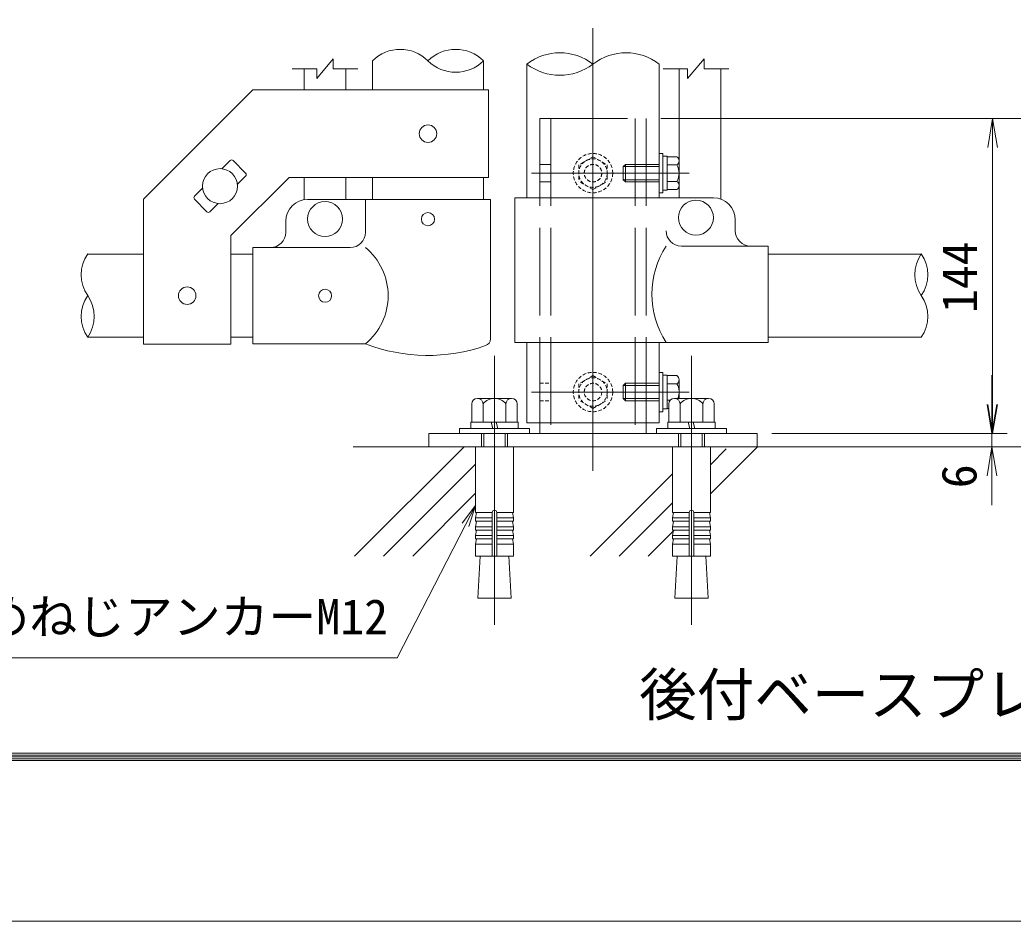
# Model space of a CAD drawing. Units: millimetres, scale not verified. Extents: x -4200 to 4200, y -2970 to 2970.
# Drawn here: x -413 to 948, y -2970 to -1735 of the extents above; entities that cross this region are included whole.
import ezdxf
from ezdxf.enums import TextEntityAlignment as Align

# ---------------------------------------------------------------- set-up
doc = ezdxf.new("R2010")
doc.units = ezdxf.units.MM
doc.header["$LTSCALE"] = 20
for name, pattern in [('DASHED', [7.5, 6, -1.5]), ('USER1', [50.8, 31.75, -6.35, 6.35, -6.35]), ('USER3', [0.375, 0.25, -0.125])]:
    doc.linetypes.add(name, pattern=pattern)
doc.layers.add('0-0_D-TTL-TXT', color=7, linetype='Continuous')
for name, color, linetype, lineweight in [('0-1_D-STR-TXT', 7, 'Continuous', 9), ('0-2_D-BMK', 2, 'USER1', 13), ('0-3_D-STR1', 1, 'Continuous', 18), ('0-4_D-STR3', 3, 'Continuous', 13), ('0-5_D-STR-DIM', 7, 'Continuous', 9), ('0-6_0', 3, 'Continuous', 18), ('0-8_D-TTL', 7, 'Continuous', 9), ('0-9_D-BGD', 7, 'Continuous', 9), ('0-B_D-DCR-HCH', 7, 'Continuous', 9)]:
    doc.layers.add(name, color=color, linetype=linetype, lineweight=lineweight)
doc.styles.add('ＭＳ ゴシック', font='')
doc.styles.get('ＭＳ ゴシック').set_extended_font_data('MS Gothic')

# ---------------------------------------------------------------- blocks, each defined once
blk = doc.blocks.new('_Open')
at = {"layer": '0-6_0', "color": 7, "lineweight": 9}
blk.add_line((-20, 3.33), (0, 0), dxfattribs=at)
blk.add_lwpolyline([(-20, -3.33), (0, 0), (-20, 0)], dxfattribs=at)
blk = doc.blocks.new('MLeader1')
at = {"layer": '0-5_D-STR-DIM'}
blk.add_line((193.32, -2424.33), (211.47, -2399.92), dxfattribs=at)
for points in [[(202.22, -2428.89), (211.47, -2399.92), (197.77, -2426.61)], [(197.77, -2426.61), (104.21, -2608.96), (-686.63, -2608.96), (-692.03, -2608.96)]]:
    blk.add_lwpolyline(points, dxfattribs=at)

msp = doc.modelspace()

# ---------------------------------------------------------------- linework, layer by layer
at = {"layer": '0-2_D-BMK'}
for p, q in [((372.42, -1745.99), (372.42, -2352.61)), ((504.34, -1944.61), (288.28, -1944.61)), ((237.42, -2194.81), (237.42, -2563.82)), ((507.42, -2194.81), (507.42, -2563.82)), ((504.34, -2244.61), (288.28, -2244.61))]:
    msp.add_line(p, q, dxfattribs=at)
at = {"layer": '0-3_D-STR1'}
for p, q in [((70.02, -1790.65), (70.02, -1830.46)), ((222.42, -1790.11), (222.42, -1830.46)), ((281.67, -1795.09), (281.67, -1978.51)), ((463.17, -1795.09), (463.17, -1978.51)), ((70.02, -1950.46), (70.02, -1980.61)), ((222.42, -1950.46), (222.42, -1980.61)), ((-243.78, -2055.61), (-320.36, -2055.61)), ((-93.78, -2055.61), (-123.78, -2055.61)), ((612.42, -2055.61), (822.62, -2055.61)), ((-243.78, -2169.61), (-320.15, -2169.61)), ((-93.78, -2169.61), (-123.78, -2169.61)), ((281.67, -2176.51), (281.67, -2286.61)), ((463.17, -2286.61), (463.17, -2176.51)), ((612.42, -2169.61), (822.42, -2169.61)), ((281.67, -2286.61), (463.17, -2286.61))]:
    msp.add_line(p, q, dxfattribs=at)
at = {"layer": '0-4_D-STR3'}
for p, q in [((-23.28, -1801.51), (-23.28, -1830.46)), ((33.72, -1801.51), (33.72, -1830.46)), ((490.47, -1978.51), (490.47, -1801.51)), ((547.47, -1980.25), (547.47, -1801.51)), ((229.32, -1950.46), (229.32, -1830.46)), ((463.17, -1917.61), (467.97, -1917.61)), ((467.97, -1917.61), (467.97, -1971.61)), ((-125, -1927.46), (-136.14, -1938.61)), ((-103.78, -1944.43), (-120.75, -1927.46)), ((487.23, -1922.11), (473.97, -1922.11)), ((473.97, -1922.11), (473.97, -1967.11)), ((490.47, -1927.73), (490.47, -1961.5)), ((487.23, -1933.34), (473.97, -1933.34)), ((-44.08, -1950.46), (-123.78, -2030.17)), ((-103.78, -1948.67), (-114.93, -1959.82)), ((229.32, -1950.46), (-44.08, -1950.46)), ((-23.28, -1950.46), (-23.28, -1980.61)), ((33.72, -1950.46), (33.72, -1980.61)), ((487.23, -1955.89), (473.97, -1955.89)), ((-162.64, -1965.1), (-173.79, -1976.25)), ((487.23, -1967.11), (473.97, -1967.11)), ((-243.78, -2179.21), (-243.78, -1980.46)), ((-156.82, -1997.46), (-173.79, -1980.49)), ((-141.42, -1986.32), (-152.57, -1997.46)), ((60.57, -1980.61), (-18.78, -1980.61)), ((231.87, -1980.61), (60.57, -1980.61)), ((60.57, -1980.61), (60.57, -2025.61)), ((231.87, -1980.61), (231.87, -2171.69)), ((265.32, -1978.51), (537.42, -1978.51)), ((265.32, -1978.51), (265.32, -2176.51)), ((-48.78, -2025.61), (-48.78, -2010.61)), ((567.42, -2008.51), (567.42, -2023.51)), ((-123.78, -2179.21), (-123.78, -2030.17)), ((-93.78, -2046.61), (39.57, -2046.61)), ((-93.78, -2178.61), (-93.78, -2046.61)), ((493.62, -2044.51), (612.42, -2044.51)), ((612.42, -2044.51), (612.42, -2176.51)), ((265.32, -2176.51), (612.42, -2176.51)), ((-123.78, -2179.21), (-243.78, -2179.21)), ((-93.78, -2178.61), (60.57, -2178.61)), ((463.17, -2217.61), (467.97, -2217.61)), ((467.97, -2217.61), (467.97, -2271.61)), ((487.23, -2222.11), (473.97, -2222.11)), ((473.97, -2222.11), (473.97, -2267.11)), ((490.47, -2227.73), (490.47, -2253.31)), ((487.23, -2233.34), (473.97, -2233.34)), ((478.24, -2255.89), (473.97, -2255.89)), ((476.24, -2267.11), (473.97, -2267.11)), ((299.52, -2286.61), (299.52, -2301.61)), ((445.32, -2286.61), (445.32, -2301.61)), ((211.47, -2319.61), (263.37, -2319.61)), ((481.47, -2319.61), (533.37, -2319.61))]:
    msp.add_line(p, q, dxfattribs=at)
at = {"layer": '0-4_D-STR3', "linetype": 'DASHED'}
for p, q in [((299.52, -1869.61), (299.52, -2286.61)), ((299.52, -1869.61), (445.32, -1869.61)), ((314.82, -1869.61), (314.82, -2301.61)), ((430.02, -1869.61), (430.02, -2301.61)), ((445.32, -1869.61), (445.32, -2286.61)), ((299.52, -1932.61), (314.82, -1932.61)), ((416.97, -1932.61), (413.97, -1935.61)), ((463.17, -1932.61), (416.97, -1932.61)), ((445.32, -1932.61), (430.02, -1932.61)), ((463.17, -1935.61), (413.97, -1935.61)), ((413.97, -1935.61), (413.97, -1953.61)), ((299.52, -1956.61), (314.82, -1956.61)), ((463.17, -1953.61), (413.97, -1953.61)), ((463.17, -1956.61), (416.97, -1956.61)), ((445.32, -1956.61), (430.02, -1956.61)), ((416.97, -2232.61), (413.97, -2235.61)), ((463.17, -2232.61), (416.97, -2232.61)), ((445.32, -2232.61), (430.02, -2232.61)), ((463.17, -2235.61), (413.97, -2235.61)), ((413.97, -2235.61), (413.97, -2253.61)), ((463.17, -2253.61), (413.97, -2253.61)), ((463.17, -2256.61), (416.97, -2256.61))]:
    msp.add_line(p, q, dxfattribs=at)
at = {"layer": '0-4_D-STR3', "linetype": 'USER3'}
for p, q in [((372.42, -1922.11), (352.92, -1933.34)), ((372.42, -1922.11), (391.92, -1933.34)), ((352.92, -1933.34), (352.92, -1955.89)), ((391.92, -1933.34), (391.92, -1955.89)), ((372.42, -1967.11), (352.92, -1955.89)), ((372.42, -1967.11), (391.92, -1955.89)), ((299.52, -2232.61), (314.82, -2232.61)), ((372.42, -2222.11), (352.92, -2233.34)), ((372.42, -2222.11), (391.92, -2233.34)), ((352.92, -2233.34), (352.92, -2255.89)), ((391.92, -2233.34), (391.92, -2255.89)), ((299.52, -2256.61), (314.82, -2256.61)), ((372.42, -2267.11), (352.92, -2255.89)), ((372.42, -2267.11), (391.92, -2255.89))]:
    msp.add_line(p, q, dxfattribs=at)
at = {"layer": '0-4_D-STR3', "lineweight": 18}
for p, q in [((260.8, -2253.31), (214.03, -2253.31)), ((219.42, -2253.31), (255.42, -2253.31)), ((530.8, -2253.31), (484.03, -2253.31)), ((489.42, -2253.31), (525.42, -2253.31)), ((206.24, -2260.81), (206.24, -2285.71)), ((221.83, -2285.71), (221.83, -2260.81)), ((253, -2285.71), (253, -2260.81)), ((268.59, -2285.71), (268.59, -2260.81)), ((476.24, -2260.81), (476.24, -2285.71)), ((491.83, -2285.71), (491.83, -2260.81)), ((523, -2285.71), (523, -2260.81)), ((538.59, -2285.71), (538.59, -2260.81)), ((269.67, -2285.71), (205.17, -2285.71)), ((205.17, -2285.71), (205.17, -2294.71)), ((206.24, -2285.71), (268.59, -2285.71)), ((232.92, -2285.71), (235.33, -2294.71)), ((241.92, -2294.71), (239.5, -2285.71)), ((269.67, -2294.71), (269.67, -2285.71)), ((539.67, -2285.71), (475.17, -2285.71)), ((475.17, -2285.71), (475.17, -2294.71)), ((476.24, -2285.71), (538.59, -2285.71)), ((502.92, -2285.71), (505.33, -2294.71)), ((511.92, -2294.71), (509.5, -2285.71)), ((539.67, -2294.71), (539.67, -2285.71)), ((189.42, -2294.71), (189.42, -2301.61)), ((285.42, -2294.71), (189.42, -2294.71)), ((205.17, -2294.71), (269.67, -2294.71)), ((285.42, -2301.61), (285.42, -2294.71)), ((459.42, -2294.71), (459.42, -2301.61)), ((555.42, -2294.71), (459.42, -2294.71)), ((475.17, -2294.71), (539.67, -2294.71)), ((555.42, -2301.61), (555.42, -2294.71)), ((189.42, -2301.61), (285.42, -2301.61)), ((219.43, -2301.61), (219.43, -2319.61)), ((222.67, -2319.61), (222.67, -2301.61)), ((252.19, -2319.61), (252.19, -2301.61)), ((255.43, -2319.61), (255.43, -2301.61)), ((459.42, -2301.61), (555.42, -2301.61)), ((489.43, -2301.61), (489.43, -2319.61)), ((492.67, -2319.61), (492.67, -2301.61)), ((522.19, -2319.61), (522.19, -2301.61)), ((525.43, -2319.61), (525.43, -2301.61)), ((211.47, -2319.61), (211.47, -2409.73)), ((263.37, -2319.61), (263.37, -2409.73)), ((481.47, -2319.61), (481.47, -2409.73)), ((533.37, -2319.61), (533.37, -2409.73)), ((234.42, -2409.73), (211.47, -2409.73)), ((234.42, -2409.73), (234.42, -2469.61)), ((240.42, -2409.73), (263.37, -2409.73)), ((240.42, -2409.73), (240.42, -2469.61)), ((504.42, -2409.73), (481.47, -2409.73)), ((504.42, -2409.73), (504.42, -2469.61)), ((510.42, -2409.73), (533.37, -2409.73)), ((510.42, -2409.73), (510.42, -2469.61)), ((211.47, -2417.23), (212.77, -2409.84)), ((211.47, -2417.23), (234.42, -2417.23)), ((211.47, -2417.23), (211.47, -2421.73)), ((211.47, -2421.73), (234.42, -2421.73)), ((211.47, -2429.23), (212.77, -2421.84)), ((263.37, -2417.23), (240.42, -2417.23)), ((263.37, -2421.73), (240.42, -2421.73)), ((263.37, -2417.23), (262.06, -2409.84)), ((263.37, -2429.23), (262.06, -2421.84)), ((263.37, -2417.23), (263.37, -2421.73)), ((481.47, -2417.23), (482.77, -2409.84)), ((481.47, -2417.23), (504.42, -2417.23)), ((481.47, -2417.23), (481.47, -2421.73)), ((481.47, -2421.73), (504.42, -2421.73)), ((481.47, -2429.23), (482.77, -2421.84)), ((533.37, -2417.23), (510.42, -2417.23)), ((533.37, -2421.73), (510.42, -2421.73)), ((533.37, -2417.23), (532.06, -2409.84)), ((533.37, -2429.23), (532.06, -2421.84)), ((533.37, -2417.23), (533.37, -2421.73)), ((211.47, -2429.23), (234.42, -2429.23)), ((211.47, -2429.23), (211.47, -2433.73)), ((211.47, -2433.73), (234.42, -2433.73)), ((211.47, -2441.23), (212.77, -2433.84)), ((263.37, -2429.23), (240.42, -2429.23)), ((263.37, -2433.73), (240.42, -2433.73)), ((263.37, -2441.23), (262.06, -2433.84)), ((263.37, -2429.23), (263.37, -2433.73)), ((481.47, -2429.23), (504.42, -2429.23)), ((481.47, -2429.23), (481.47, -2433.73)), ((481.47, -2433.73), (504.42, -2433.73)), ((481.47, -2441.23), (482.77, -2433.84)), ((533.37, -2429.23), (510.42, -2429.23)), ((533.37, -2433.73), (510.42, -2433.73)), ((533.37, -2441.23), (532.06, -2433.84)), ((533.37, -2429.23), (533.37, -2433.73)), ((211.47, -2441.23), (234.42, -2441.23)), ((211.47, -2441.23), (211.47, -2445.73)), ((211.47, -2453.11), (212.77, -2445.73)), ((211.47, -2445.73), (234.42, -2445.73)), ((263.37, -2441.23), (240.42, -2441.23)), ((263.37, -2445.73), (240.42, -2445.73)), ((263.37, -2453.11), (262.06, -2445.73)), ((263.37, -2441.23), (263.37, -2445.73)), ((481.47, -2441.23), (504.42, -2441.23)), ((481.47, -2441.23), (481.47, -2445.73)), ((481.47, -2453.11), (482.77, -2445.73)), ((481.47, -2445.73), (504.42, -2445.73)), ((533.37, -2441.23), (510.42, -2441.23)), ((533.37, -2445.73), (510.42, -2445.73)), ((533.37, -2453.11), (532.06, -2445.73)), ((533.37, -2441.23), (533.37, -2445.73)), ((211.47, -2453.11), (234.42, -2453.11)), ((211.47, -2453.11), (211.47, -2469.61)), ((263.37, -2453.11), (240.42, -2453.11)), ((263.37, -2453.11), (263.37, -2469.61)), ((481.47, -2453.11), (504.42, -2453.11)), ((481.47, -2453.11), (481.47, -2469.61)), ((533.37, -2453.11), (510.42, -2453.11)), ((533.37, -2453.11), (533.37, -2469.61)), ((211.47, -2469.61), (263.37, -2469.61)), ((217.93, -2469.61), (214.68, -2526.91)), ((256.9, -2469.61), (260.15, -2526.91)), ((481.47, -2469.61), (533.37, -2469.61)), ((487.93, -2469.61), (484.68, -2526.91)), ((526.9, -2469.61), (530.15, -2526.91)), ((260.15, -2526.91), (214.68, -2526.91)), ((530.15, -2526.91), (484.68, -2526.91))]:
    msp.add_line(p, q, dxfattribs=at)
at = {"layer": '0-4_D-STR3'}
for points in [[(229.32, -1830.46), (-93.78, -1830.46), (-243.78, -1980.46)], [(463.17, -1917.61), (463.17, -1971.61), (467.97, -1971.61)], [(463.17, -2217.61), (463.17, -2271.61), (467.97, -2271.61)]]:
    msp.add_lwpolyline(points, dxfattribs=at)
at = {"layer": '0-4_D-STR3', "linetype": 'DASHED'}
for points in [[(416.97, -1932.61), (416.97, -1956.61), (413.97, -1953.61)], [(416.97, -2232.61), (416.97, -2256.61), (413.97, -2253.61)]]:
    msp.add_lwpolyline(points, dxfattribs=at)
at = {"layer": '0-4_D-STR3'}
for points in [[(473.97, -1921.51), (467.97, -1921.51), (467.97, -1967.71), (473.97, -1967.71)], [(473.97, -2221.51), (467.97, -2221.51), (467.97, -2267.71), (473.97, -2267.71)], [(147.42, -2319.61), (597.42, -2319.61), (597.42, -2301.61), (147.42, -2301.61)]]:
    msp.add_lwpolyline(points, close=True, dxfattribs=at)
for centre, radius in [((146.22, -1890.46), 12), ((-138.78, -1962.46), 24), ((5.22, -2007.61), 24), ((513.42, -2005.51), 24), ((146.22, -2007.61), 9), ((-183.78, -2112.46), 12), ((5.22, -2112.61), 9)]:
    msp.add_circle(centre, radius, dxfattribs=at)
at = {"layer": '0-4_D-STR3', "linetype": 'USER3'}
for centre, radius in [((372.42, -1944.61), 27), ((372.42, -1944.61), 19.5), ((372.42, -1944.61), 12), ((372.42, -2244.61), 27), ((372.42, -2244.61), 19.5), ((372.42, -2244.61), 12), ((372.42, -2244.61), 12)]:
    msp.add_circle(centre, radius, dxfattribs=at)
at = {"layer": '0-4_D-STR3'}
for centre, radius, start, end in [((-122.87, -1929.58), 3, 45, 135), ((483.99, -1927.73), 6.48, 300, 60), ((-105.9, -1946.55), 3, 315, 45), ((469.23, -1944.61), 21.24, 327.93138, 32.06862), ((483.99, -1961.5), 6.48, 300, 60), ((-171.66, -1978.37), 3, 135, 225), ((-18.78, -2010.61), 30, 90, 180), ((537.42, -2008.51), 30, 0, 90), ((-154.69, -1995.34), 3, 225, 315), ((-69.78, -2025.61), 21, 270, 0), ((39.57, -2025.61), 21, 270, 0), ((493.62, -2023.51), 21, 180, 270), ((588.42, -2023.51), 21, 180, 270), ((5.98, -2112.61), 85.65, 309.59418, 50.40582), ((575.26, -2110.51), 122.03, 147.25964, 212.74036), ((221.97, -2171.69), 9.9, 289.22051, 0), ((146.22, -1954.42), 240, 249.0916, 289.22051), ((483.99, -2227.73), 6.48, 300, 60), ((469.23, -2244.61), 21.24, 335.81766, 32.06862)]:
    msp.add_arc(centre, radius, start, end, dxfattribs=at)
at = {"layer": '0-4_D-STR3', "lineweight": 18}
for centre, radius, start, end in [((214.03, -2261.11), 7.8, 2.20423, 177.79577), ((237.42, -2273.26), 19.95, 38.61324, 141.38676), ((260.8, -2261.11), 7.8, 2.20423, 177.79577), ((484.03, -2261.11), 7.8, 2.20423, 177.79577), ((507.42, -2273.26), 19.95, 38.61324, 141.38676), ((530.8, -2261.11), 7.8, 2.20423, 177.79577), ((237.42, -2409.73), 3, 0, 180), ((507.42, -2409.73), 3, 0, 180)]:
    msp.add_arc(centre, radius, start, end, dxfattribs=at)
at = {"layer": '0-5_D-STR-DIM'}
for p, q in [((-6.03, -1815.01), (16.47, -1788.01)), ((16.47, -1801.51), (16.47, -1788.01)), ((502.17, -1815.01), (524.67, -1788.01)), ((524.67, -1801.51), (524.67, -1788.01)), ((-39.78, -1801.51), (-6.03, -1801.51)), ((-6.03, -1815.01), (-6.03, -1801.51)), ((16.47, -1801.51), (50.22, -1801.51)), ((468.42, -1801.51), (502.17, -1801.51)), ((502.17, -1815.01), (502.17, -1801.51)), ((524.67, -1801.51), (558.42, -1801.51)), ((465.32, -1869.61), (940.13, -1869.61)), ((465.32, -1869.61), (1045.13, -1869.61)), ((920.13, -1909.61), (920.13, -2261.61)), ((919.31, -2261.61), (919.31, -2221.61)), ((617.42, -2301.61), (940.13, -2301.61)), ((617.42, -2301.61), (939.31, -2301.61)), ((919.31, -2301.61), (919.31, -2319.61)), ((617.42, -2319.61), (939.31, -2319.61)), ((617.42, -2319.61), (1045.13, -2319.61)), ((919.31, -2359.61), (919.31, -2399.61))]:
    msp.add_line(p, q, dxfattribs=at)
for centre, radius, start, end in [((108.12, -1828.99), 54.05, 45.18146, 134.81854), ((184.32, -1828.99), 54.05, 45.18146, 134.81854), ((327.04, -1854.15), 74.48, 52.46732, 127.53307), ((417.79, -1854.15), 74.48, 52.46578, 127.53389), ((184.32, -1752.31), 54.05, 225.18146, 314.81854), ((327.04, -1736.03), 74.48, 232.46741, 307.5323), ((-279.29, -2083.89), 49.86, 145.03504, 214.96496), ((863.28, -2083.89), 49.86, 145.03504, 214.96496), ((781.55, -2083.89), 49.86, 325.03504, 34.96496), ((-279.29, -2141.04), 49.86, 145.03422, 214.96578), ((-361.01, -2141.04), 49.86, 325.03504, 34.96496), ((781.55, -2141.04), 49.86, 325.03422, 34.96578)]:
    msp.add_arc(centre, radius, start, end, dxfattribs=at)
at = {"layer": '0-8_D-TTL', "color": 2, "lineweight": 18}
msp.add_lwpolyline([(-4199.68, 2970.23), (4200.32, 2970.23), (4200.32, -2969.77), (-4199.68, -2969.77)], close=True, dxfattribs=at)
at = {"layer": '0-8_D-TTL'}
for points in [[(-3929.68, 2750.23), (3930.32, 2750.23), (3930.32, -2749.77), (-3929.68, -2749.77)], [(-3927.18, 2747.73), (3927.82, 2747.73), (3927.82, -2747.27), (-3927.18, -2747.27)], [(-3924.68, 2745.23), (3925.32, 2745.23), (3925.32, -2744.77), (-3924.68, -2744.77)], [(-3922.18, 2742.73), (3922.82, 2742.73), (3922.82, -2742.27), (-3922.18, -2742.27)], [(-3919.68, 2740.23), (3920.32, 2740.23), (3920.32, -2739.77), (-3919.68, -2739.77)]]:
    msp.add_lwpolyline(points, close=True, dxfattribs=at)
at = {"layer": '0-9_D-BGD'}
msp.add_line((801, -2319.61), (43.56, -2319.61), dxfattribs=at)
at = {"layer": '0-B_D-DCR-HCH'}
for p, q in [((45.71, -2469.61), (195.71, -2319.61)), ((533.34, -2384.27), (598, -2319.61)), ((533.34, -2344.5), (555.17, -2322.67)), ((85.48, -2469.61), (211.43, -2343.66)), ((368.45, -2469.61), (481.44, -2356.62)), ((125.26, -2469.61), (211.43, -2383.43)), ((408.23, -2469.61), (481.44, -2396.4)), ((448, -2469.61), (483.89, -2433.73))]:
    msp.add_line(p, q, dxfattribs=at)

# ---------------------------------------------------------------- block references
at = {"layer": '0-5_D-STR-DIM', "xscale": 2, "yscale": 2}
for p, rotation in [((920.13, -1869.61), 90), ((919.31, -2301.61), 270), ((920.13, -2301.61), 270), ((919.31, -2319.61), 90)]:
    msp.add_blockref('_Open', p, dxfattribs=dict(at, rotation=rotation))
at = {"layer": '0-5_D-STR-DIM'}
msp.add_blockref('MLeader1', (0, 0), dxfattribs=at)

# ---------------------------------------------------------------- texts
at = {"layer": '0-0_D-TTL-TXT', "style": 'ＭＳ ゴシック'}
msp.add_text('後付ベースプレート詳細図', height=57.77, dxfattribs=at).set_placement((435.76, -2705.41), align=Align.BOTTOM_LEFT)
at = {"layer": '0-1_D-STR-TXT', "style": 'ＭＳ ゴシック'}
msp.add_text('他穿孔めねじアンカーM12', height=48.09, dxfattribs=at).set_placement((-662.66, -2590.96), align=Align.BOTTOM_LEFT)
at = {"layer": '0-5_D-STR-DIM', "style": 'ＭＳ ゴシック'}
for s, p in [('144', (913.38, -2136.39)), ('6', (912.57, -2376.44))]:
    msp.add_text(s, height=48.09, rotation=90, dxfattribs=at).set_placement(p, align=Align.BOTTOM_LEFT)

doc.saveas('drawing.dxf')
